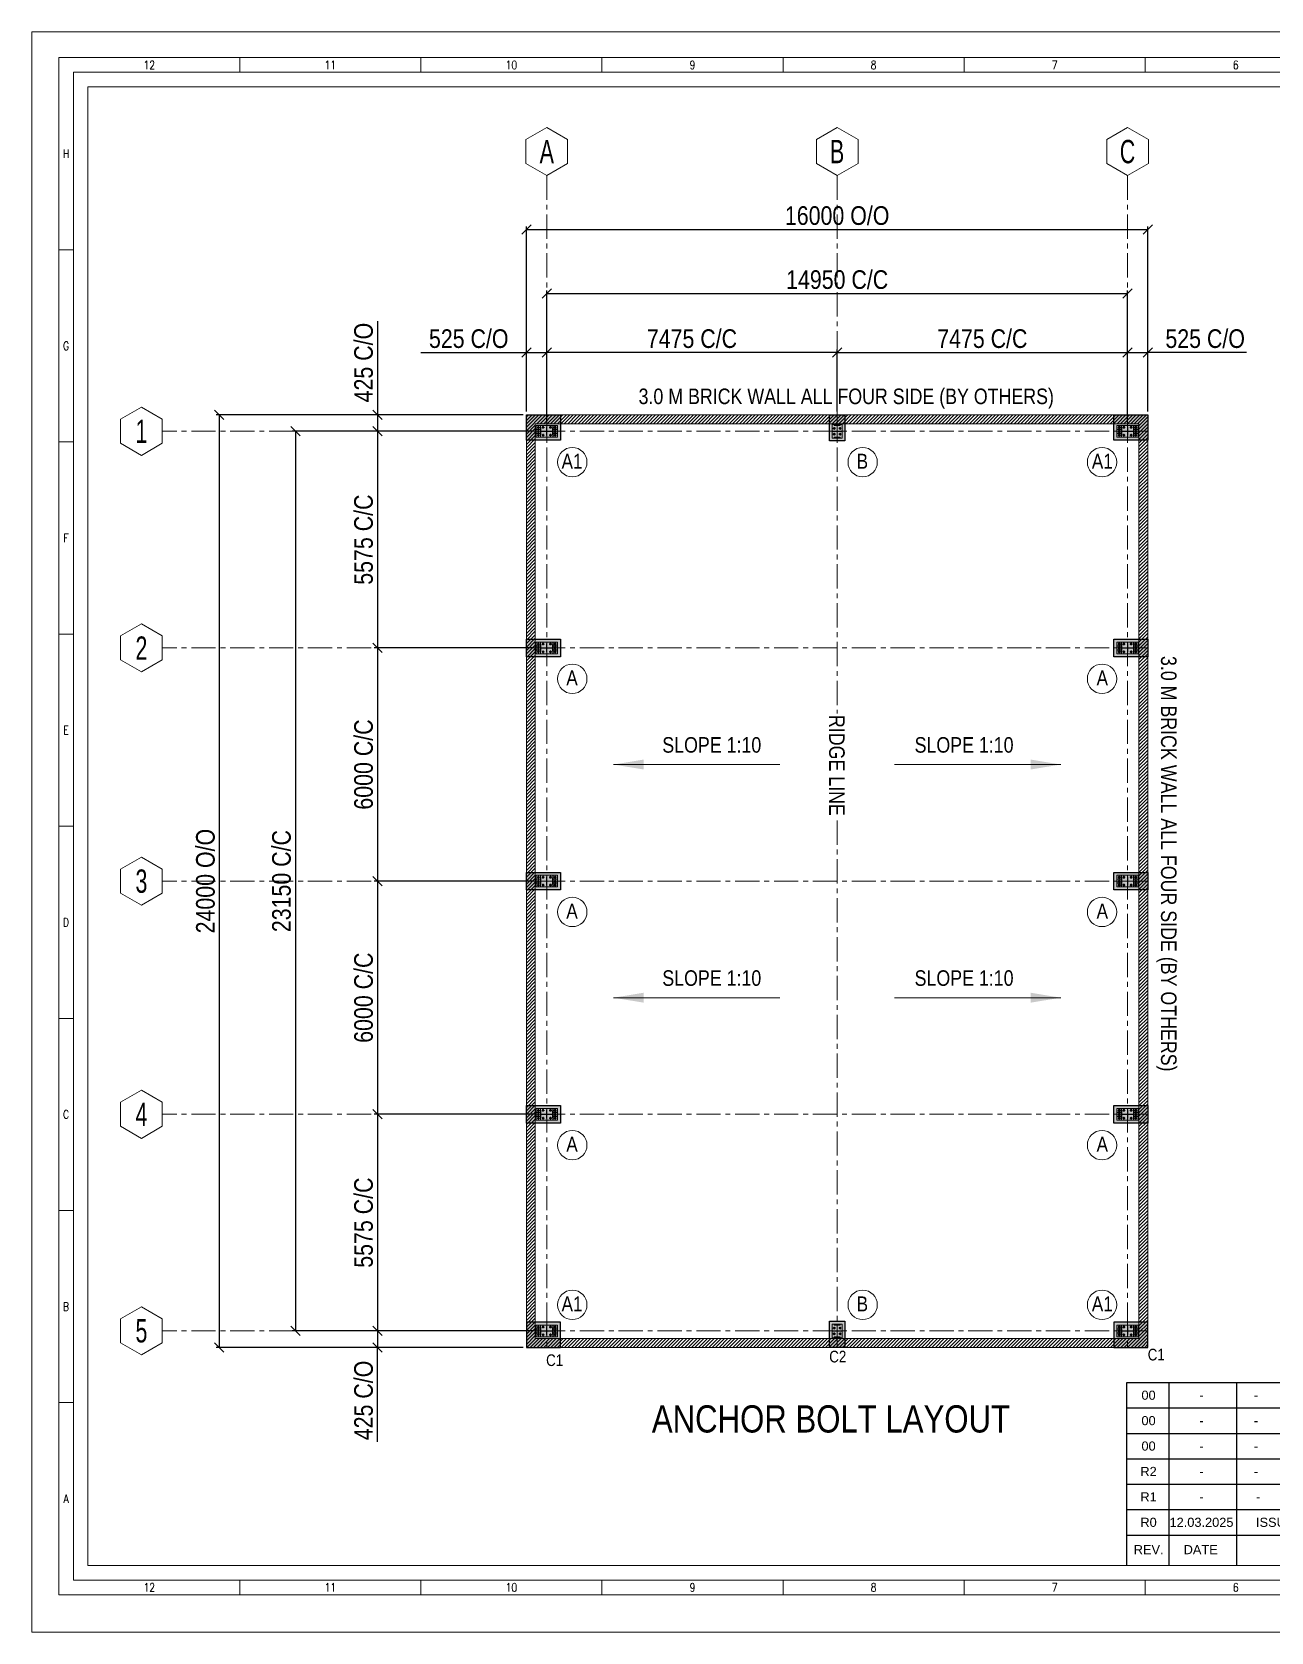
# Model space of a CAD drawing. Header units: inches. Extents: x 683042 to 921062, y -316188 to -5771.
# Drawn here: x 713538 to 745435, y -100442 to -59271 of the extents above; entities that cross this region are included whole.
import ezdxf
from ezdxf.enums import TextEntityAlignment as Align

# ---------------------------------------------------------------- set-up
doc = ezdxf.new("R2010")
doc.units = ezdxf.units.IN
doc.header["$MEASUREMENT"] = 0
doc.linetypes.add('CENTER', pattern=[2, 1.25, -0.25, 0.25, -0.25])
for name, color, linetype, lineweight in [('CENTER LINE.(FSH)', 10, 'CENTER', 0), ('POLY..TURBO.(FSH)', 255, 'Continuous', 13), ('R-text', 7, 'Continuous', 30), ('TEXT-2 CHIRAG', 6, 'Continuous', 9)]:
    doc.layers.add(name, color=color, linetype=linetype, lineweight=lineweight)
for name, color, linetype in [('DETAIL-A', 41, 'Continuous'), ('FRAME 070', 5, 'Continuous'), ('R-column', 5, 'Continuous'), ('WALL', 30, 'Continuous')]:
    doc.layers.add(name, color=color, linetype=linetype)
doc.styles.add('FRIENDS', font='Cambria.ttf')
doc.styles.add('ROMAND', font='swissc.ttf')
doc.styles.add('ROMANS', font='romans.shx', dxfattribs={"width": 0.8})
doc.styles.get("Standard").update_dxf_attribs({"font": 'arial.ttf'})
doc.dimstyles.new('CHIRAG', dxfattribs={"dimscale": 80, "dimtxt": 2.5, "dimasz": 2, "dimexe": 1, "dimexo": 1, "dimgap": 1, "dimtad": 0, "dimdec": 0, "dimzin": 0, "dimdsep": 46, "dimtxsty": 'ROMAND', "dimblk": 'OBLIQUE', "dimcen": 1, "dimclrd": 8, "dimclre": 8, "dimclrt": 256, "dimadec": 0, "dimazin": 0, "dimtfac": 1, "dimtdec": 0, "dimtmove": 0, "dimatfit": 3, "dimfxl": 15, "dimtolj": 1, "dimtzin": 0, "dimlwd": -1, "dimlwe": -1, "dimarcsym": 1})
doc.dimstyles.new('FRIENDS', dxfattribs={"dimscale": 250, "dimtxt": 2.3, "dimasz": 2.3, "dimexe": 1, "dimexo": 1, "dimgap": 1, "dimtad": 1, "dimdec": 0, "dimzin": 12, "dimdsep": 46, "dimtxsty": 'FRIENDS', "dimcen": 0.09, "dimclrd": 6, "dimclre": 6, "dimclrt": 3, "dimadec": 0, "dimazin": 1, "dimtfac": 1, "dimtdec": 0, "dimtmove": 0, "dimatfit": 3, "dimfxl": 1, "dimtolj": 1, "dimtzin": 0, "dimlwd": -1, "dimlwe": -1, "dimarcsym": 0})

# ---------------------------------------------------------------- blocks, each defined once
blk = doc.blocks.new('A$C153212E7')
at = {"lineweight": 5}
h = blk.add_hatch(color=256, dxfattribs=at)
h.dxf.hatch_style = 1
h.paths.add_polyline_path([(109, 204), (0, 204), (0, 196), (109, 196)])
h = blk.add_hatch(color=256, dxfattribs=at)
h.dxf.hatch_style = 1
h.paths.add_polyline_path([(109, 96), (0, 96), (0, 104), (109, 104)])
h = blk.add_hatch(color=256, dxfattribs=at)
h.dxf.hatch_style = 1
h.paths.add_polyline_path([(109, 300), (109, 0), (117, 0), (117, 300)])
h = blk.add_hatch(color=3, dxfattribs=at)
h.dxf.hatch_style = 1
h.paths.add_polyline_path([(117, 238), (117, 63), (125, 63), (125, 238)])
h.paths.add_polyline_path([(125, 147), (425, 147), (425, 153), (125, 153)])
h.paths.add_polyline_path([(433, 238), (433, 63), (425, 63), (425, 238)])
h = blk.add_hatch(color=256, dxfattribs=at)
h.dxf.hatch_style = 1
h.paths.add_polyline_path([(279, 153), (279, 262), (271, 262), (271, 153)])
h = blk.add_hatch(color=256, dxfattribs=at)
h.dxf.hatch_style = 1
h.paths.add_polyline_path([(279, 147), (279, 38), (271, 38), (271, 147)])
h = blk.add_hatch(color=256, dxfattribs=at)
h.dxf.hatch_style = 1
h.paths.add_polyline_path([(441, 300), (441, 0), (433, 0), (433, 300)])
h = blk.add_hatch(color=256, dxfattribs=at)
h.dxf.hatch_style = 1
h.paths.add_polyline_path([(441, 204), (550, 204), (550, 196), (441, 196)])
h = blk.add_hatch(color=256, dxfattribs=at)
h.dxf.hatch_style = 1
h.paths.add_polyline_path([(441, 96), (550, 96), (550, 104), (441, 104)])
blk.add_line((75, 150), (475, 150), dxfattribs=at)
at = {"color": 1, "lineweight": 5}
blk.add_lwpolyline([(0, 300), (550, 300), (550, 0), (0, 0)], close=True, dxfattribs=at)
at = {"lineweight": 5}
for points in [[(109, 204), (0, 204), (0, 196), (109, 196)], [(109, 96), (0, 96), (0, 104), (109, 104)], [(109, 300), (109, 0), (117, 0), (117, 300)], [(279, 153), (279, 262), (271, 262), (271, 153)], [(279, 147), (279, 38), (271, 38), (271, 147)], [(441, 300), (441, 0), (433, 0), (433, 300)], [(441, 204), (550, 204), (550, 196), (441, 196)], [(441, 96), (550, 96), (550, 104), (441, 104)]]:
    blk.add_lwpolyline(points, close=True, dxfattribs=at)
blk.add_circle((275, 150), 3, dxfattribs=at)
at = {"layer": 'DETAIL-A', "linetype": 'CENTER', "lineweight": 5, "ltscale": 20}
for p, q in [((550, 150), (0, 150)), ((275, 300), (275, 0))]:
    blk.add_line(p, q, dxfattribs=at)
at = {"layer": 'DETAIL-A', "lineweight": 5}
for p, q in [((25, 250), (95, 250)), ((25, 150), (95, 150)), ((25, 50), (95, 50)), ((60, 218), (60, 282)), ((60, 118), (60, 182)), ((60, 82), (60, 18)), ((145, 250), (215, 250)), ((145, 50), (215, 50)), ((180, 218), (180, 282)), ((180, 82), (180, 18)), ((405, 250), (335, 250)), ((405, 50), (335, 50)), ((370, 218), (370, 282)), ((370, 82), (370, 18)), ((525, 250), (455, 250)), ((525, 150), (455, 150)), ((525, 50), (455, 50)), ((490, 218), (490, 282)), ((490, 118), (490, 182)), ((490, 82), (490, 18))]:
    blk.add_line(p, q, dxfattribs=at)
for points in [[(72, 270), (83, 250), (71, 230), (48, 230), (37, 250), (49, 270)], [(72, 170), (83, 150), (71, 130), (48, 130), (37, 150), (49, 170)], [(72, 30), (83, 50), (71, 70), (48, 70), (37, 50), (49, 30)], [(192, 270), (203, 250), (191, 230), (168, 230), (157, 250), (169, 270)], [(192, 30), (203, 50), (191, 70), (168, 70), (157, 50), (169, 30)], [(358, 270), (347, 250), (359, 230), (382, 230), (393, 250), (381, 270)], [(358, 30), (347, 50), (359, 70), (382, 70), (393, 50), (381, 30)], [(478, 270), (467, 250), (479, 230), (502, 230), (513, 250), (501, 270)], [(478, 170), (467, 150), (479, 130), (502, 130), (513, 150), (501, 170)], [(478, 30), (467, 50), (479, 70), (502, 70), (513, 50), (501, 30)]]:
    blk.add_lwpolyline(points, close=True, dxfattribs=at)
at = {"layer": 'DETAIL-A', "color": 3, "lineweight": 5}
for points in [[(117, 238), (117, 63), (125, 63), (125, 238)], [(125, 147), (425, 147), (425, 153), (125, 153)], [(433, 238), (433, 63), (425, 63), (425, 238)]]:
    blk.add_lwpolyline(points, close=True, dxfattribs=at)
at = {"layer": 'DETAIL-A', "lineweight": 5}
for centre, radius in [((60, 250), 20), ((60, 150), 20), ((60, 50), 20), ((60, 250), 12), ((60, 150), 12), ((60, 50), 12), ((180, 250), 20), ((180, 50), 20), ((180, 250), 12), ((180, 50), 12), ((370, 250), 20), ((370, 50), 20), ((370, 250), 12), ((370, 50), 12), ((490, 250), 20), ((490, 150), 20), ((490, 50), 20), ((490, 250), 12), ((490, 150), 12), ((490, 50), 12)]:
    blk.add_circle(centre, radius, dxfattribs=at)
blk = doc.blocks.new('A$C168B1277')
at = {"lineweight": 5}
h = blk.add_hatch(color=3, dxfattribs=at)
h.dxf.hatch_style = 1
h.paths.add_polyline_path([(50, 331), (200, 331), (200, 325), (50, 325)])
h = blk.add_hatch(color=3, dxfattribs=at)
h.dxf.hatch_style = 1
h.paths.add_polyline_path([(50, 19), (200, 19), (200, 25), (50, 25)])
h = blk.add_hatch(color=3, dxfattribs=at)
h.dxf.hatch_style = 1
h.paths.add_polyline_path([(128, 25), (128, 325), (122, 325), (122, 25)])
at = {"layer": 'DETAIL-A', "lineweight": 5}
h = blk.add_hatch(color=256, dxfattribs=at)
h.dxf.hatch_style = 1
h.paths.add_polyline_path([(122, 171), (10, 171), (10, 179), (122, 179)])
h = blk.add_hatch(color=256, dxfattribs=at)
h.dxf.hatch_style = 1
h.paths.add_polyline_path([(128, 171), (240, 171), (240, 179), (128, 179)])
at = {"linetype": 'CENTER', "lineweight": 5}
blk.add_line((125, 0), (125, 350), dxfattribs=at)
at = {"lineweight": 5}
for points in [[(10, 171), (122, 171), (122, 179), (10, 179)], [(240, 171), (128, 171), (128, 179), (240, 179)]]:
    blk.add_lwpolyline(points, close=True, dxfattribs=at)
at = {"layer": 'DETAIL-A', "linetype": 'CENTER', "lineweight": 5, "ltscale": 20}
for p, q in [((0, 175), (250, 175)), ((125, 350), (125, 0))]:
    blk.add_line(p, q, dxfattribs=at)
at = {"layer": 'DETAIL-A', "lineweight": 5}
for p, q in [((82, 250), (18, 250)), ((82, 100), (18, 100)), ((50, 215), (50, 285)), ((50, 65), (50, 135)), ((232, 250), (168, 250)), ((232, 100), (168, 100)), ((200, 215), (200, 285)), ((200, 65), (200, 135))]:
    blk.add_line(p, q, dxfattribs=at)
at = {"layer": 'DETAIL-A', "color": 1, "lineweight": 5}
blk.add_lwpolyline([(250, 0), (250, 350), (0, 350), (0, 0)], close=True, dxfattribs=at)
at = {"layer": 'DETAIL-A', "lineweight": 5}
for points in [[(30, 262), (50, 273), (70, 261), (70, 238), (50, 227), (30, 239)], [(30, 112), (50, 123), (70, 111), (70, 88), (50, 77), (30, 89)], [(180, 262), (200, 273), (220, 261), (220, 238), (200, 227), (180, 239)], [(180, 112), (200, 123), (220, 111), (220, 88), (200, 77), (180, 89)]]:
    blk.add_lwpolyline(points, close=True, dxfattribs=at)
at = {"layer": 'DETAIL-A', "color": 3, "lineweight": 5}
for points in [[(50, 331), (200, 331), (200, 325), (50, 325)], [(50, 19), (200, 19), (200, 25), (50, 25)], [(128, 25), (128, 325), (122, 325), (122, 25)]]:
    blk.add_lwpolyline(points, close=True, dxfattribs=at)
at = {"layer": 'DETAIL-A', "lineweight": 5}
for centre, radius in [((50, 250), 20), ((50, 100), 20), ((50, 250), 12), ((50, 100), 12), ((200, 250), 20), ((200, 100), 20), ((200, 250), 12), ((200, 100), 12)]:
    blk.add_circle(centre, radius, dxfattribs=at)
blk = doc.blocks.new('_Oblique')
at = {"color": 0, "linetype": 'ByBlock', "lineweight": -2}
blk.add_line((-0.5, -0.5), (0.5, 0.5), dxfattribs=at)
blk = doc.blocks.new('*D13')
at = {"color": 8, "transparency": 16777216}
for p, q in [((723549, -67519), (726266, -67519)), ((726266, -67519), (726791, -67519))]:
    blk.add_line(p, q, dxfattribs=at)
at = {"color": 8, "linetype": 'Continuous', "transparency": 16777216}
for p, q in [((726266, -69040), (726266, -67439)), ((726791, -69040), (726791, -67439))]:
    blk.add_line(p, q, dxfattribs=at)
at = {"layer": 'Defpoints', "color": 0, "transparency": 16777216}
for p in [(726791, -67519), (726266, -69120), (726791, -69120)]:
    blk.add_point(p, dxfattribs=at)
at = {"color": 8, "transparency": 16777216, "xscale": 240, "yscale": 240, "zscale": 240, "rotation": 180}
blk.add_blockref('_Oblique', (726266, -67519), dxfattribs=at)
at = {"color": 8, "transparency": 16777216, "xscale": 240, "yscale": 240, "zscale": 240}
blk.add_blockref('_Oblique', (726791, -67519), dxfattribs=at)
at = {"lineweight": 5, "transparency": 16777216, "insert": (724705, -67164), "char_height": 480, "attachment_point": 5, "style": 'ROMAND'}
blk.add_mtext('\\A1; 525 C/O', dxfattribs=at)
blk = doc.blocks.new('*D14')
at = {"color": 8, "linetype": 'Continuous', "transparency": 16777216}
for p, q in [((734266, -69040), (734266, -67439)), ((741741, -69040), (741741, -67439))]:
    blk.add_line(p, q, dxfattribs=at)
at = {"color": 8, "transparency": 16777216}
blk.add_line((734266, -67519), (741741, -67519), dxfattribs=at)
at = {"layer": 'Defpoints', "color": 0, "transparency": 16777216}
for p in [(741741, -67519), (734266, -69120), (741741, -69120)]:
    blk.add_point(p, dxfattribs=at)
at = {"color": 8, "transparency": 16777216, "xscale": 240, "yscale": 240, "zscale": 240, "rotation": 180}
blk.add_blockref('_Oblique', (734266, -67519), dxfattribs=at)
at = {"color": 8, "transparency": 16777216, "xscale": 240, "yscale": 240, "zscale": 240}
blk.add_blockref('_Oblique', (741741, -67519), dxfattribs=at)
at = {"lineweight": 5, "transparency": 16777216, "insert": (738003, -67164), "char_height": 480, "attachment_point": 5, "style": 'ROMAND'}
blk.add_mtext('\\A1;7475 C/C', dxfattribs=at)
blk = doc.blocks.new('*D15')
at = {"color": 8, "linetype": 'Continuous', "transparency": 16777216}
for p, q in [((741741, -69040), (741741, -67439)), ((742266, -69040), (742266, -67439))]:
    blk.add_line(p, q, dxfattribs=at)
at = {"color": 8, "transparency": 16777216}
for p in [(741741, -67519), (744802, -67519)]:
    blk.add_line(p, (742266, -67519), dxfattribs=at)
at = {"layer": 'Defpoints', "color": 0, "transparency": 16777216}
for p in [(742266, -67519), (741741, -69120), (742266, -69120)]:
    blk.add_point(p, dxfattribs=at)
at = {"color": 8, "transparency": 16777216, "xscale": 240, "yscale": 240, "zscale": 240, "rotation": 180}
blk.add_blockref('_Oblique', (741741, -67519), dxfattribs=at)
at = {"color": 8, "transparency": 16777216, "xscale": 240, "yscale": 240, "zscale": 240}
blk.add_blockref('_Oblique', (742266, -67519), dxfattribs=at)
at = {"lineweight": 5, "transparency": 16777216, "insert": (743740, -67164), "char_height": 480, "attachment_point": 5, "style": 'ROMAND'}
blk.add_mtext('\\A1;525 C/O', dxfattribs=at)
blk = doc.blocks.new('*D16')
at = {"color": 8, "linetype": 'Continuous', "transparency": 16777216}
for p, q in [((726791, -69315), (726791, -65920)), ((741741, -69315), (741741, -65920))]:
    blk.add_line(p, q, dxfattribs=at)
at = {"color": 8, "transparency": 16777216}
blk.add_line((726791, -66000), (741741, -66000), dxfattribs=at)
at = {"layer": 'Defpoints', "color": 0, "transparency": 16777216}
for p in [(741741, -66000), (726791, -69395), (741741, -69395)]:
    blk.add_point(p, dxfattribs=at)
at = {"color": 8, "transparency": 16777216, "xscale": 240, "yscale": 240, "zscale": 240, "rotation": 180}
blk.add_blockref('_Oblique', (726791, -66000), dxfattribs=at)
at = {"color": 8, "transparency": 16777216, "xscale": 240, "yscale": 240, "zscale": 240}
blk.add_blockref('_Oblique', (741741, -66000), dxfattribs=at)
at = {"lineweight": 5, "transparency": 16777216, "insert": (734266, -65645), "char_height": 480, "attachment_point": 5, "style": 'ROMAND'}
blk.add_mtext('\\A1;14950 C/C', dxfattribs=at)
blk = doc.blocks.new('*D17')
at = {"color": 8, "linetype": 'Continuous', "transparency": 16777216}
for p, q in [((726266, -69040), (726266, -64273)), ((742266, -69040), (742266, -64273))]:
    blk.add_line(p, q, dxfattribs=at)
at = {"color": 8, "transparency": 16777216}
blk.add_line((726266, -64353), (742266, -64353), dxfattribs=at)
at = {"layer": 'Defpoints', "color": 0, "transparency": 16777216}
for p in [(742266, -64353), (726266, -69120), (742266, -69120)]:
    blk.add_point(p, dxfattribs=at)
at = {"color": 8, "transparency": 16777216, "xscale": 240, "yscale": 240, "zscale": 240, "rotation": 180}
blk.add_blockref('_Oblique', (726266, -64353), dxfattribs=at)
at = {"color": 8, "transparency": 16777216, "xscale": 240, "yscale": 240, "zscale": 240}
blk.add_blockref('_Oblique', (742266, -64353), dxfattribs=at)
at = {"lineweight": 5, "transparency": 16777216, "insert": (734266, -63998), "char_height": 480, "attachment_point": 5, "style": 'ROMAND'}
blk.add_mtext('\\A1;16000 O/O', dxfattribs=at)
blk = doc.blocks.new('A$C1E9A2F94')
at = {"layer": 'TEXT-2 CHIRAG', "color": 10}
blk.add_lwpolyline([(2.17, 5.34), (-0.29, 3.92), (-0.29, 1.08), (2.17, -0.34), (4.63, 1.08), (4.63, 3.92)], close=True, dxfattribs=at)
at = {"layer": 'TEXT-2 CHIRAG', "color": 7, "style": 'ROMAND', "width": 0.8}
blk.add_attdef('A', text='', height=2.5, dxfattribs=at).set_placement((2.17, 2.5), align=Align.MIDDLE)
blk = doc.blocks.new('*D18')
at = {"color": 8, "transparency": 16777216}
for p, q in [((722431, -66711), (722431, -69120)), ((722431, -69120), (722431, -69545))]:
    blk.add_line(p, q, dxfattribs=at)
at = {"color": 8, "linetype": 'Continuous', "transparency": 16777216}
for p, q in [((726186, -69120), (722351, -69120)), ((726436, -69545), (722351, -69545))]:
    blk.add_line(p, q, dxfattribs=at)
at = {"layer": 'Defpoints', "color": 0, "transparency": 16777216}
for p in [(726266, -69120), (722431, -69545), (726516, -69545)]:
    blk.add_point(p, dxfattribs=at)
at = {"color": 8, "transparency": 16777216, "xscale": 240, "yscale": 240, "zscale": 240}
for p, rotation in [((722431, -69120), 90), ((722431, -69545), 270)]:
    blk.add_blockref('_Oblique', p, dxfattribs=dict(at, rotation=rotation))
at = {"lineweight": 5, "transparency": 16777216, "insert": (722076, -67777), "char_height": 480, "attachment_point": 5, "rotation": 90, "style": 'ROMAND'}
blk.add_mtext('\\A1;425 C/O', dxfattribs=at)
blk = doc.blocks.new('*D19')
at = {"color": 8, "linetype": 'Continuous', "transparency": 16777216}
for p, q in [((726436, -69545), (722351, -69545)), ((726436, -75120), (722351, -75120))]:
    blk.add_line(p, q, dxfattribs=at)
at = {"color": 8, "transparency": 16777216}
blk.add_line((722431, -69545), (722431, -75120), dxfattribs=at)
at = {"layer": 'Defpoints', "color": 0, "transparency": 16777216}
for p in [(726516, -69545), (722431, -75120), (726516, -75120)]:
    blk.add_point(p, dxfattribs=at)
at = {"color": 8, "transparency": 16777216, "xscale": 240, "yscale": 240, "zscale": 240}
for p, rotation in [((722431, -69545), 90), ((722431, -75120), 270)]:
    blk.add_blockref('_Oblique', p, dxfattribs=dict(at, rotation=rotation))
at = {"lineweight": 5, "transparency": 16777216, "insert": (722076, -72333), "char_height": 480, "attachment_point": 5, "rotation": 90, "style": 'ROMAND'}
blk.add_mtext('\\A1;5575 C/C', dxfattribs=at)
blk = doc.blocks.new('*D20')
at = {"color": 8, "linetype": 'Continuous', "transparency": 16777216}
for p, q in [((726436, -75120), (722351, -75120)), ((726436, -81120), (722351, -81120))]:
    blk.add_line(p, q, dxfattribs=at)
at = {"color": 8, "transparency": 16777216}
blk.add_line((722431, -75120), (722431, -81120), dxfattribs=at)
at = {"layer": 'Defpoints', "color": 0, "transparency": 16777216}
for p in [(726516, -75120), (722431, -81120), (726516, -81120)]:
    blk.add_point(p, dxfattribs=at)
at = {"color": 8, "transparency": 16777216, "xscale": 240, "yscale": 240, "zscale": 240}
for p, rotation in [((722431, -75120), 90), ((722431, -81120), 270)]:
    blk.add_blockref('_Oblique', p, dxfattribs=dict(at, rotation=rotation))
at = {"lineweight": 5, "transparency": 16777216, "insert": (722076, -78120), "char_height": 480, "attachment_point": 5, "rotation": 90, "style": 'ROMAND'}
blk.add_mtext('\\A1;6000 C/C', dxfattribs=at)
blk = doc.blocks.new('*D21')
at = {"color": 8, "linetype": 'Continuous', "transparency": 16777216}
for p, q in [((726436, -81120), (722351, -81120)), ((726436, -87120), (722351, -87120))]:
    blk.add_line(p, q, dxfattribs=at)
at = {"color": 8, "transparency": 16777216}
blk.add_line((722431, -81120), (722431, -87120), dxfattribs=at)
at = {"layer": 'Defpoints', "color": 0, "transparency": 16777216}
for p in [(726516, -81120), (722431, -87120), (726516, -87120)]:
    blk.add_point(p, dxfattribs=at)
at = {"color": 8, "transparency": 16777216, "xscale": 240, "yscale": 240, "zscale": 240}
for p, rotation in [((722431, -81120), 90), ((722431, -87120), 270)]:
    blk.add_blockref('_Oblique', p, dxfattribs=dict(at, rotation=rotation))
at = {"lineweight": 5, "transparency": 16777216, "insert": (722076, -84120), "char_height": 480, "attachment_point": 5, "rotation": 90, "style": 'ROMAND'}
blk.add_mtext('\\A1;6000 C/C', dxfattribs=at)
blk = doc.blocks.new('*D22')
at = {"color": 8, "linetype": 'Continuous', "transparency": 16777216}
for p, q in [((726436, -92695), (722351, -92695)), ((726186, -93120), (722351, -93120))]:
    blk.add_line(p, q, dxfattribs=at)
at = {"color": 8, "transparency": 16777216}
for p in [(722431, -92695), (722431, -95550)]:
    blk.add_line(p, (722431, -93120), dxfattribs=at)
at = {"layer": 'Defpoints', "color": 0, "transparency": 16777216}
for p in [(726516, -92695), (722431, -93120), (726266, -93120)]:
    blk.add_point(p, dxfattribs=at)
at = {"color": 8, "transparency": 16777216, "xscale": 240, "yscale": 240, "zscale": 240}
for p, rotation in [((722431, -92695), 90), ((722431, -93120), 270)]:
    blk.add_blockref('_Oblique', p, dxfattribs=dict(at, rotation=rotation))
at = {"lineweight": 5, "transparency": 16777216, "insert": (722076, -94484), "char_height": 480, "attachment_point": 5, "rotation": 90, "style": 'ROMAND'}
blk.add_mtext('\\A1;425 C/O', dxfattribs=at)
blk = doc.blocks.new('*D23')
at = {"color": 8, "linetype": 'Continuous', "transparency": 16777216}
for p, q in [((726436, -69545), (720238, -69545)), ((726436, -92695), (720238, -92695))]:
    blk.add_line(p, q, dxfattribs=at)
at = {"color": 8, "transparency": 16777216}
blk.add_line((720318, -69545), (720318, -92695), dxfattribs=at)
at = {"layer": 'Defpoints', "color": 0, "transparency": 16777216}
for p in [(726516, -69545), (720318, -92695), (726516, -92695)]:
    blk.add_point(p, dxfattribs=at)
at = {"color": 8, "transparency": 16777216, "xscale": 240, "yscale": 240, "zscale": 240}
for p, rotation in [((720318, -69545), 90), ((720318, -92695), 270)]:
    blk.add_blockref('_Oblique', p, dxfattribs=dict(at, rotation=rotation))
at = {"lineweight": 5, "transparency": 16777216, "insert": (719963, -81120), "char_height": 480, "attachment_point": 5, "rotation": 90, "style": 'ROMAND'}
blk.add_mtext('\\A1;23150 C/C', dxfattribs=at)
blk = doc.blocks.new('*D24')
at = {"color": 8, "linetype": 'Continuous', "transparency": 16777216}
for p, q in [((726186, -69120), (718280, -69120)), ((726186, -93120), (718280, -93120))]:
    blk.add_line(p, q, dxfattribs=at)
at = {"color": 8, "transparency": 16777216}
blk.add_line((718360, -69120), (718360, -93120), dxfattribs=at)
at = {"layer": 'Defpoints', "color": 0, "transparency": 16777216}
for p in [(726266, -69120), (718360, -93120), (726266, -93120)]:
    blk.add_point(p, dxfattribs=at)
at = {"color": 8, "transparency": 16777216, "xscale": 240, "yscale": 240, "zscale": 240}
for p, rotation in [((718360, -69120), 90), ((718360, -93120), 270)]:
    blk.add_blockref('_Oblique', p, dxfattribs=dict(at, rotation=rotation))
at = {"lineweight": 5, "transparency": 16777216, "insert": (718005, -81120), "char_height": 480, "attachment_point": 5, "rotation": 90, "style": 'ROMAND'}
blk.add_mtext('\\A1;24000 O/O', dxfattribs=at)
blk = doc.blocks.new('*D25')
at = {"color": 8, "linetype": 'Continuous', "transparency": 16777216}
for p, q in [((726791, -69040), (726791, -67439)), ((734266, -69040), (734266, -67439))]:
    blk.add_line(p, q, dxfattribs=at)
at = {"color": 8, "transparency": 16777216}
blk.add_line((734266, -67519), (726791, -67519), dxfattribs=at)
at = {"layer": 'Defpoints', "color": 0, "transparency": 16777216}
for p in [(726791, -67519), (726791, -69120), (734266, -69120)]:
    blk.add_point(p, dxfattribs=at)
at = {"color": 8, "transparency": 16777216, "xscale": 240, "yscale": 240, "zscale": 240, "rotation": 180}
blk.add_blockref('_Oblique', (726791, -67519), dxfattribs=at)
at = {"color": 8, "transparency": 16777216, "xscale": 240, "yscale": 240, "zscale": 240}
blk.add_blockref('_Oblique', (734266, -67519), dxfattribs=at)
at = {"lineweight": 5, "transparency": 16777216, "insert": (730528, -67164), "char_height": 480, "attachment_point": 5, "style": 'ROMAND'}
blk.add_mtext('\\A1;7475 C/C', dxfattribs=at)
blk = doc.blocks.new('A$C75FF52D8')
at = {"color": 251, "lineweight": 13}
for p, q in [((49.5, 416), (49.5, 420)), ((99, 416), (99, 420)), ((148.5, 416), (148.5, 420)), ((198, 416), (198, 420)), ((247.5, 416), (247.5, 420)), ((297, 416), (297, 420)), ((0, 367.5), (4, 367.5)), ((0, 315), (4, 315)), ((0, 262.5), (4, 262.5)), ((0, 210), (4, 210)), ((0, 157.5), (4, 157.5)), ((0, 105), (4, 105)), ((0, 52.5), (4, 52.5)), ((49.5, 0), (49.5, 4)), ((99, 0), (99, 4)), ((148.5, 0), (148.5, 4)), ((198, 0), (198, 4)), ((247.5, 0), (247.5, 4)), ((297, 0), (297, 4))]:
    blk.add_line(p, q, dxfattribs=at)
for points in [[(594, 420), (594, 0), (0, 0), (0, 420)], [(590, 416), (590, 4), (4, 4), (4, 416)], [(586, 412), (586, 8), (8, 8), (8, 412)]]:
    blk.add_lwpolyline(points, close=True, dxfattribs=at)
at = {"layer": 'FRAME 070'}
for p, q in [((291.96, 58), (586, 58)), ((291.96, 8), (291.96, 58)), ((303.53, 8), (303.53, 58)), ((322.01, 8), (322.01, 58)), ((291.96, 51.06), (408, 51.06)), ((291.96, 44.11), (408, 44.11)), ((291.96, 37.17), (408, 37.17)), ((291.96, 30.22), (408, 30.22)), ((291.96, 23.28), (408, 23.28)), ((291.96, 16.33), (408, 16.33))]:
    blk.add_line(p, q, dxfattribs=at)
at = {"color": 23}
for s, p in [('REV.', (293.87, 12.33)), ('DATE', (307.51, 12.33))]:
    blk.add_text(s, height=2.5, dxfattribs=at).set_placement(p, align=Align.MIDDLE_LEFT)
at = {"color": 251, "lineweight": 13, "char_height": 2.3, "attachment_point": 5, "style": 'ROMANS'}
for s, insert in [('\\A1;12', (24.75, 418)), ('\\A1;11', (74.25, 418)), ('\\A1;10', (123.75, 418)), ('\\A1;9', (173.25, 418)), ('\\A1;9', (173.25, 418)), ('\\A1;8', (222.75, 418)), ('\\A1;7', (272.25, 418)), ('\\A1;6', (321.75, 418)), ('\\A1;H', (2, 393.75)), ('\\A1;G', (2, 341.25)), ('\\A1;F', (2, 288.75)), ('\\A1;E', (2, 236.25)), ('\\A1;D', (2, 183.75)), ('\\A1;C', (2, 131.25)), ('\\A1;B', (2, 78.75)), ('\\A1;A', (2, 26.25)), ('\\A1;12', (24.75, 2)), ('\\A1;11', (74.25, 2)), ('\\A1;10', (123.75, 2)), ('\\A1;9', (173.25, 2)), ('\\A1;9', (173.25, 2)), ('\\A1;8', (222.75, 2)), ('\\A1;7', (272.25, 2)), ('\\A1;6', (321.75, 2))]:
    blk.add_mtext(s, dxfattribs=dict(at, insert=insert))
at = {"color": 23, "flags": 8}
for tag, p in [('REV6', (297.92, 54.53)), ('DATE6', (312.39, 54.53)), ('H6', (327.28, 54.53)), ('REV5', (297.92, 47.58)), ('DATE5', (312.39, 47.58)), ('H5', (327.28, 47.58)), ('REV4', (297.92, 40.64)), ('DATE4', (312.39, 40.64)), ('H4', (327.28, 40.64)), ('REV3', (297.92, 33.69)), ('DATE3', (312.39, 33.69)), ('H3', (327.28, 33.69)), ('REV2', (297.92, 26.75)), ('DATE2', (312.39, 26.75)), ('H2', (327.28, 26.75)), ('REV1', (297.92, 19.81)), ('DATE1', (312.39, 19.81)), ('H1', (327.28, 19.81))]:
    blk.add_attdef(tag, text='', height=2.5, dxfattribs=at).set_placement(p, align=Align.MIDDLE_CENTER)
for tag, p in [('CUSTOMER', (430.6, 53)), ('PROJECT', (430.6, 43)), ('DESIGN', (502.96, 43)), ('DRAWN', (524.15, 43)), ('CHECK', (545.34, 43)), ('APPROVED', (566.53, 43)), ('LOCATION', (430.6, 33)), ('DATE', (515.91, 33)), ('SCALE', (559.73, 33)), ('TITLE', (489.86, 23)), ('JOBNO.:', (489.86, 13)), ('DWG.NO.:', (543.31, 10.5)), ('REVISION', (560.99, 10.5)), ('SHEET', (576.22, 10.5))]:
    blk.add_attdef(tag, text='', height=2.5, dxfattribs=at).set_placement(p, align=Align.MIDDLE_LEFT)
blk = doc.blocks.new('*D62')
at = {"color": 8, "linetype": 'Continuous', "transparency": 16777216}
for p, q in [((726436, -87120), (722351, -87120)), ((726436, -92695), (722351, -92695))]:
    blk.add_line(p, q, dxfattribs=at)
at = {"color": 8, "transparency": 16777216}
blk.add_line((722431, -87120), (722431, -92695), dxfattribs=at)
at = {"layer": 'Defpoints', "color": 0, "transparency": 16777216}
for p in [(726516, -87120), (722431, -92695), (726516, -92695)]:
    blk.add_point(p, dxfattribs=at)
at = {"color": 8, "transparency": 16777216, "xscale": 240, "yscale": 240, "zscale": 240}
for p, rotation in [((722431, -87120), 90), ((722431, -92695), 270)]:
    blk.add_blockref('_Oblique', p, dxfattribs=dict(at, rotation=rotation))
at = {"lineweight": 5, "transparency": 16777216, "insert": (722076, -89908), "char_height": 480, "attachment_point": 5, "rotation": 90, "style": 'ROMAND'}
blk.add_mtext('\\A1;5575 C/C', dxfattribs=at)
blk = doc.blocks.new('COL')
at = {"layer": 'R-column'}
h = blk.add_hatch(color=256, dxfattribs=at)
h.dxf.hatch_style = 1
h.paths.add_polyline_path([(727141, -69770), (726266, -69770), (726266, -69120), (727141, -69120)])
h = blk.add_hatch(color=256, dxfattribs=at)
h.dxf.hatch_style = 1
h.paths.add_polyline_path([(734066, -69120), (734466, -69120), (734466, -69795), (734066, -69795)])
h = blk.add_hatch(color=256, dxfattribs=at)
h.dxf.hatch_style = 1
h.paths.add_polyline_path([(742266, -69770), (741391, -69770), (741391, -69120), (742266, -69120)])
h = blk.add_hatch(color=256, dxfattribs=at)
h.dxf.hatch_style = 1
h.paths.add_polyline_path([(727141, -75345), (726266, -75345), (726266, -74895), (727141, -74895)])
h = blk.add_hatch(color=256, dxfattribs=at)
h.dxf.hatch_style = 1
h.paths.add_polyline_path([(742266, -75345), (741391, -75345), (741391, -74895), (742266, -74895)])
h = blk.add_hatch(color=256, dxfattribs=at)
h.dxf.hatch_style = 1
h.paths.add_polyline_path([(727141, -81345), (726266, -81345), (726266, -80895), (727141, -80895)])
h = blk.add_hatch(color=256, dxfattribs=at)
h.dxf.hatch_style = 1
h.paths.add_polyline_path([(742266, -81345), (741391, -81345), (741391, -80895), (742266, -80895)])
h = blk.add_hatch(color=256, dxfattribs=at)
h.dxf.hatch_style = 1
h.paths.add_polyline_path([(727141, -87345), (726266, -87345), (726266, -86895), (727141, -86895)])
h = blk.add_hatch(color=256, dxfattribs=at)
h.dxf.hatch_style = 1
h.paths.add_polyline_path([(742266, -87345), (741391, -87345), (741391, -86895), (742266, -86895)])
h = blk.add_hatch(color=256, dxfattribs=at)
h.dxf.hatch_style = 1
h.paths.add_polyline_path([(727141, -92470), (726266, -92470), (726266, -93120), (727141, -93120)])
h = blk.add_hatch(color=256, dxfattribs=at)
h.dxf.hatch_style = 1
h.paths.add_polyline_path([(734066, -92445), (734466, -92445), (734466, -93120), (734066, -93120)])
h = blk.add_hatch(color=256, dxfattribs=at)
h.dxf.hatch_style = 1
h.paths.add_polyline_path([(742266, -92470), (741391, -92470), (741391, -93120), (742266, -93120)])
for points in [[(727141, -69770), (726266, -69770), (726266, -69120), (727141, -69120)], [(734066, -69120), (734466, -69120), (734466, -69795), (734066, -69795)], [(742266, -69770), (741391, -69770), (741391, -69120), (742266, -69120)], [(727141, -75345), (726266, -75345), (726266, -74895), (727141, -74895)], [(742266, -75345), (741391, -75345), (741391, -74895), (742266, -74895)], [(727141, -81345), (726266, -81345), (726266, -80895), (727141, -80895)], [(742266, -81345), (741391, -81345), (741391, -80895), (742266, -80895)], [(727141, -87345), (726266, -87345), (726266, -86895), (727141, -86895)], [(742266, -87345), (741391, -87345), (741391, -86895), (742266, -86895)], [(727141, -92470), (726266, -92470), (726266, -93120), (727141, -93120)], [(734066, -92445), (734466, -92445), (734466, -93120), (734066, -93120)], [(742266, -92470), (741391, -92470), (741391, -93120), (742266, -93120)]]:
    blk.add_lwpolyline(points, close=True, dxfattribs=at)

msp = doc.modelspace()

# ---------------------------------------------------------------- hatches: boundary and pattern name
at = {"lineweight": 5}
h = msp.add_hatch(dxfattribs=at)
h.set_pattern_fill('ANSI31', color=8, scale=500)
h.set_pattern_definition([(45, (2789.68, 19105.824), (-44.194174, 44.194174), [])])
h.paths.add_polyline_path([(726265.854, -69120.413), (742265.854, -69120.413), (742265.854, -93120.413), (726265.854, -93120.413)])
h.paths.add_polyline_path([(726495.854, -69350.413), (742035.854, -69350.413), (742035.854, -92890.413), (726495.854, -92890.413)], flags=16)

# ---------------------------------------------------------------- linework, layer by layer
at = {"color": 5, "lineweight": 5}
msp.add_lwpolyline([(713537.982, -59270.73), (776843.292, -59270.73), (776843.292, -100442.191), (713537.982, -100442.191)], close=True, dxfattribs=at)
at = {"color": 1, "lineweight": 5}
for centre in [(727447.658, -70339.873), (734922.718, -70339.873), (741084.05, -70339.873), (727447.658, -75914.873), (741084.05, -75914.873), (727447.658, -81914.873), (741084.05, -81914.873), (727447.658, -87914.873), (741084.05, -87914.873), (727447.658, -92023.713), (734922.718, -92023.713), (741084.05, -92023.713)]:
    msp.add_circle(centre, 377.497, dxfattribs=at)
at = {"layer": 'CENTER LINE.(FSH)', "lineweight": 5, "ltscale": 500}
for p, q in [((726790.794, -62966.069), (726790.794, -93120.413)), ((741740.914, -62966.069), (741740.914, -93120.413)), ((742265.854, -69545.413), (716891.672, -69545.413)), ((742265.854, -75120.413), (716891.672, -75120.413)), ((742265.854, -81120.413), (716891.672, -81120.413)), ((742265.854, -87120.413), (716891.672, -87120.413)), ((742265.854, -92695.413), (716891.672, -92695.413))]:
    msp.add_line(p, q, dxfattribs=at)
at = {"layer": 'CENTER LINE.(FSH)', "color": 2, "lineweight": 5, "ltscale": 500}
for p, q in [((734265.854, -62966.069), (734265.854, -76810.831)), ((734265.854, -79559.541), (734265.854, -93120.413))]:
    msp.add_line(p, q, dxfattribs=at)
at = {"layer": 'WALL', "lineweight": 5}
for points in [[(726265.854, -69120.413), (742265.854, -69120.413), (742265.854, -93120.413), (726265.854, -93120.413)], [(726495.854, -69350.413), (742035.854, -69350.413), (742035.854, -92890.413), (726495.854, -92890.413)]]:
    msp.add_lwpolyline(points, close=True, dxfattribs=at)

# ---------------------------------------------------------------- block references
at = {"color": 31, "lineweight": 5, "true_color": 0xfecc66}
ref = msp.add_blockref('A$C75FF52D8', (714226.432, -99484.263), dxfattribs=dict(at, xscale=94.17408164820034, yscale=94.17408164820034, zscale=94.17408164820034))
ref.add_attrib('H6', '-', dxfattribs={"color": 23, "height": 235.435, "flags": 8}).set_placement((745048.096, -94349.165), align=Align.MIDDLE_CENTER)
ref.add_attrib('DATE6', '-', dxfattribs={"color": 23, "height": 235.435, "flags": 8}).set_placement((743645.446, -94349.165), align=Align.MIDDLE_CENTER)
ref.add_attrib('REV6', '00', dxfattribs={"color": 23, "height": 235.4352, "flags": 8}).set_placement((742282.565, -94349.165), align=Align.MIDDLE_CENTER)
ref.add_attrib('H5', '-', dxfattribs={"color": 23, "height": 235.435, "flags": 8}).set_placement((745048.096, -95003.151), align=Align.MIDDLE_CENTER)
ref.add_attrib('DATE5', '-', dxfattribs={"color": 23, "height": 235.435, "flags": 8}).set_placement((743645.446, -95003.151), align=Align.MIDDLE_CENTER)
ref.add_attrib('REV5', '00', dxfattribs={"color": 23, "height": 235.4352, "flags": 8}).set_placement((742282.565, -95003.151), align=Align.MIDDLE_CENTER)
ref.add_attrib('H4', '-', dxfattribs={"color": 23, "height": 235.435, "flags": 8}).set_placement((745048.096, -95657.138), align=Align.MIDDLE_CENTER)
ref.add_attrib('DATE4', '-', dxfattribs={"color": 23, "height": 235.435, "flags": 8}).set_placement((743645.446, -95657.138), align=Align.MIDDLE_CENTER)
ref.add_attrib('REV4', '00', dxfattribs={"color": 23, "height": 235.4352, "flags": 8}).set_placement((742282.565, -95657.138), align=Align.MIDDLE_CENTER)
ref.add_attrib('H3', '-', dxfattribs={"color": 23, "height": 235.435, "flags": 8}).set_placement((745048.096, -96311.125), align=Align.MIDDLE_CENTER)
ref.add_attrib('DATE3', '-', dxfattribs={"color": 23, "height": 235.435, "flags": 8}).set_placement((743645.446, -96311.125), align=Align.MIDDLE_CENTER)
ref.add_attrib('REV3', 'R2', dxfattribs={"color": 23, "height": 235.4352, "flags": 8}).set_placement((742282.565, -96311.125), align=Align.MIDDLE_CENTER)
ref.add_attrib('H2', '-', dxfattribs={"color": 23, "height": 235.435, "flags": 8}).set_placement((745048.096, -96965.111), align=Align.MIDDLE_LEFT)
ref.add_attrib('DATE2', '-', dxfattribs={"color": 23, "height": 235.435, "flags": 8}).set_placement((743645.446, -96965.111), align=Align.MIDDLE_CENTER)
ref.add_attrib('REV2', 'R1', dxfattribs={"color": 23, "height": 235.4352, "flags": 8}).set_placement((742282.565, -96965.111), align=Align.MIDDLE_CENTER)
ref.add_attrib('H1', 'ISSUED FOR APPROVAL', dxfattribs={"color": 23, "height": 235.4352, "flags": 8}).set_placement((745048.096, -97619.098), align=Align.MIDDLE_LEFT)
ref.add_attrib('DATE1', '12.03.2025', dxfattribs={"color": 23, "height": 235.4352, "flags": 8}).set_placement((743645.446, -97619.098), align=Align.MIDDLE_CENTER)
ref.add_attrib('REV1', 'R0', dxfattribs={"color": 23, "height": 235.4352, "flags": 8}).set_placement((742282.565, -97619.098), align=Align.MIDDLE_CENTER)
at = {"lineweight": 5}
for name, p in [('A$C153212E7', (726515.854, -69695.413)), ('A$C168B1277', (734140.854, -69720.413)), ('A$C153212E7', (726515.854, -75270.413)), ('A$C153212E7', (726515.854, -81270.413)), ('A$C153212E7', (726515.854, -87270.413))]:
    msp.add_blockref(name, p, dxfattribs=at)
at = {"lineweight": 5, "xscale": -1}
for p in [(742015.854, -69695.413), (742015.854, -75270.413), (742015.854, -81270.413), (742015.854, -87270.413)]:
    msp.add_blockref('A$C153212E7', p, dxfattribs=at)
at = {"lineweight": 5, "xscale": -1, "rotation": 180}
for name, p in [('A$C153212E7', (726515.854, -92545.413)), ('A$C168B1277', (734140.854, -92520.413))]:
    msp.add_blockref(name, p, dxfattribs=at)
at = {"lineweight": 5, "rotation": 180}
msp.add_blockref('A$C153212E7', (742015.854, -92545.413), dxfattribs=at)
at = {"layer": 'R-column'}
msp.add_blockref('COL', (0, 0), dxfattribs=at)
at = {"layer": 'TEXT-2 CHIRAG', "lineweight": 5, "ltscale": 5}
ref = msp.add_blockref('A$C1E9A2F94', (726318.076, -61801.244), dxfattribs=dict(at, xscale=-218.0779384478836, yscale=218.0779384478836, zscale=218.0779384478836, rotation=180))
ref.add_attrib('A', 'A', dxfattribs={"color": 7, "lineweight": 0, "height": 600, "style": 'ROMAND', "width": 0.8}).set_placement((726790.794, -62347.092), align=Align.MIDDLE)
ref = msp.add_blockref('A$C1E9A2F94', (733793.136, -61801.244), dxfattribs=dict(at, xscale=-218.0779384478836, yscale=218.0779384478836, zscale=218.0779384478836, rotation=180))
ref.add_attrib('A', 'B', dxfattribs={"color": 7, "lineweight": 0, "height": 600, "style": 'ROMAND', "width": 0.8}).set_placement((734265.854, -62347.092), align=Align.MIDDLE)
ref = msp.add_blockref('A$C1E9A2F94', (741268.196, -61801.244), dxfattribs=dict(at, xscale=-218.0779384478836, yscale=218.0779384478836, zscale=218.0779384478836, rotation=180))
ref.add_attrib('A', 'C', dxfattribs={"color": 7, "lineweight": 0, "height": 600, "style": 'ROMAND', "width": 0.8}).set_placement((741740.914, -62347.092), align=Align.MIDDLE)
ref = msp.add_blockref('A$C1E9A2F94', (715882.904, -68999.565), dxfattribs=dict(at, xscale=-218.0779384478836, yscale=218.0779384478836, zscale=218.0779384478836, rotation=180))
ref.add_attrib('A', '1', dxfattribs={"color": 7, "lineweight": 0, "height": 600, "style": 'ROMAND', "width": 0.8}).set_placement((716355.622, -69545.413), align=Align.MIDDLE)
ref = msp.add_blockref('A$C1E9A2F94', (715882.904, -74574.565), dxfattribs=dict(at, xscale=-218.0779384478836, yscale=218.0779384478836, zscale=218.0779384478836, rotation=180))
ref.add_attrib('A', '2', dxfattribs={"color": 7, "lineweight": 0, "height": 600, "style": 'ROMAND', "width": 0.8}).set_placement((716355.622, -75120.413), align=Align.MIDDLE)
ref = msp.add_blockref('A$C1E9A2F94', (715882.904, -80574.565), dxfattribs=dict(at, xscale=-218.0779384478836, yscale=218.0779384478836, zscale=218.0779384478836, rotation=180))
ref.add_attrib('A', '3', dxfattribs={"color": 7, "lineweight": 0, "height": 600, "style": 'ROMAND', "width": 0.8}).set_placement((716355.622, -81120.413), align=Align.MIDDLE)
ref = msp.add_blockref('A$C1E9A2F94', (715882.904, -86574.565), dxfattribs=dict(at, xscale=-218.0779384478836, yscale=218.0779384478836, zscale=218.0779384478836, rotation=180))
ref.add_attrib('A', '4', dxfattribs={"color": 7, "lineweight": 0, "height": 600, "style": 'ROMAND', "width": 0.8}).set_placement((716355.622, -87120.413), align=Align.MIDDLE)
ref = msp.add_blockref('A$C1E9A2F94', (715882.904, -92149.565), dxfattribs=dict(at, xscale=-218.0779384478836, yscale=218.0779384478836, zscale=218.0779384478836, rotation=180))
ref.add_attrib('A', '5', dxfattribs={"color": 7, "lineweight": 0, "height": 600, "style": 'ROMAND', "width": 0.8}).set_placement((716355.622, -92695.413), align=Align.MIDDLE)

# ---------------------------------------------------------------- texts
at = {"color": 7, "lineweight": 5, "char_height": 400, "attachment_point": 5, "style": 'ROMAND'}
for s, insert, width in [('\\A1;3.0 M BRICK WALL ALL FOUR SIDE (BY OTHERS)', (734499.971, -68706.183), 10323.48052), ('{\\C4;SLOPE 1:10}', (731038.349, -77617.733), 3576.26667), ('{\\C4;SLOPE 1:10}', (737533.359, -77617.733), 3496.26667), ('{\\C4;SLOPE 1:10}', (731038.349, -83617.733), 3576.26667), ('{\\C4;SLOPE 1:10}', (737533.359, -83617.733), 3496.26667)]:
    msp.add_mtext(s, dxfattribs=dict(at, insert=insert, width=width))
at = {"color": 3, "lineweight": 5, "attachment_point": 5, "style": 'ROMAND'}
for s, insert, char_height, width in [('\\A1;A1', (727440.183, -70315.805), 383.0578, 286.62939), ('\\A1;B', (734915.243, -70315.805), 383.0578, 286.62939), ('\\A1;A1', (741091.525, -70315.805), 383.0578, 286.62939), ('\\A1;A', (727440.183, -75890.805), 383.0578, 286.62939), ('\\A1;A', (741091.525, -75890.805), 383.0578, 286.62939), ('\\A1;A', (727440.183, -81890.805), 383.0578, 286.62939), ('\\A1;A', (741091.525, -81890.805), 383.0578, 286.62939), ('\\A1;A', (727440.183, -87890.805), 383.0578, 286.62939), ('\\A1;A', (741091.525, -87890.805), 383.0578, 286.62939), ('\\A1;A1', (727440.183, -91999.646), 383.0578, 286.62939), ('\\A1;B', (734915.243, -91999.646), 383.0578, 286.62939), ('\\A1;A1', (741091.525, -91999.646), 383.0578, 286.62939), ('\\A1;{\\C256;ANCHOR BOLT LAYOUT}', (734106.227, -94963.869), 700, 8731.09091)]:
    msp.add_mtext(s, dxfattribs=dict(at, insert=insert, char_height=char_height, width=width))
at = {"color": 7, "lineweight": 5, "insert": (742742.632, -80673.106), "char_height": 400, "width": 10163.48052, "attachment_point": 5, "rotation": 270, "style": 'ROMAND'}
msp.add_mtext('\\A1;3.0 M BRICK WALL ALL FOUR SIDE (BY OTHERS)', dxfattribs=at)
at = {"lineweight": 5, "insert": (734256.328, -78143.282), "char_height": 400, "width": 3015.3916, "attachment_point": 5, "rotation": 270, "style": 'ROMAND'}
msp.add_mtext('\\A1;RIDGE LINE', dxfattribs=at)
at = {"layer": 'R-text', "lineweight": 5, "char_height": 300, "attachment_point": 5, "style": 'ROMAND'}
for s, insert, width in [('\\A1;C1', (726992.906, -93449.944), 286.62939), ('\\A1;C2', (734281.321, -93357.435), 335.03611), ('\\A1;C1', (742480.617, -93305.904), 286.62939)]:
    msp.add_mtext(s, dxfattribs=dict(at, insert=insert, width=width))

# ---------------------------------------------------------------- dimensions: what is measured, and where the dimension line sits
at = {"lineweight": 5}
for base, p1, p2, text, picture, middle in [((742265.854, -64353.448), (726265.854, -69120.413), (742265.854, -69120.413), '<> O/O', '*D17', (734265.854, -63998.072)), ((741740.854, -66000.098), (726790.854, -69395.413), (741740.854, -69395.413), '<> C/C', '*D16', (734265.854, -65644.722)), ((741740.914, -67518.935), (734265.854, -69120.413), (741740.914, -69120.413), '<> C/C', '*D14', (738003.384, -67163.559))]:
    dim = msp.add_linear_dim(base=base, p1=p1, p2=p2, text=text, dimstyle='CHIRAG', override={"dimtxt": 6, "dimasz": 3, "dimtad": 1, "dimtmove": 1}, dxfattribs=at)
    dim.commit()
    dim.dimension.update_dxf_attribs({"geometry": picture, "text_midpoint": middle})
for base, p1, p2, text, picture, middle in [((726790.794, -67518.935), (726265.854, -69120.413), (726790.794, -69120.413), ' <> C/O', '*D13', (724704.648, -67518.935)), ((742265.854, -67518.935), (741740.914, -69120.413), (742265.854, -69120.413), '<> C/O', '*D15', (743739.96, -67518.935))]:
    dim = msp.add_linear_dim(base=base, p1=p1, p2=p2, text=text, dimstyle='CHIRAG', override={"dimtxt": 6, "dimasz": 3, "dimtad": 1, "dimtmove": 1}, dxfattribs=at)
    dim.commit()
    dim.dimension.update_dxf_attribs({"geometry": picture, "text_midpoint": middle, "dimtype": 160})
for base, p1, p2, angle, text, picture, middle in [((726790.794, -67518.935), (734265.854, -69120.413), (726790.794, -69120.413), 180, '<> C/C', '*D25', (730528.324, -67163.559)), ((718360.204, -93120.413), (726265.854, -69120.413), (726265.854, -93120.413), 90, '<> O/O', '*D24', (718004.828, -81120.413)), ((720318.22, -92695.413), (726515.854, -69545.413), (726515.854, -92695.413), 90, '<> C/C', '*D23', (719962.843, -81120.413)), ((722431.107, -75120.413), (726515.854, -69545.413), (726515.854, -75120.413), 90, '<> C/C', '*D19', (722075.731, -72332.913)), ((722431.107, -81120.413), (726515.854, -75120.413), (726515.854, -81120.413), 90, '<> C/C', '*D20', (722075.731, -78120.413)), ((722431.107, -87120.413), (726515.854, -81120.413), (726515.854, -87120.413), 90, '<> C/C', '*D21', (722075.731, -84120.413)), ((722431.107, -92695.413), (726515.854, -87120.413), (726515.854, -92695.413), 90, '<> C/C', '*D62', (722075.731, -89907.913))]:
    dim = msp.add_linear_dim(base=base, p1=p1, p2=p2, angle=angle, text=text, dimstyle='CHIRAG', override={"dimtxt": 6, "dimasz": 3, "dimtad": 1, "dimtmove": 1}, dxfattribs=at)
    dim.commit()
    dim.dimension.update_dxf_attribs({"geometry": picture, "text_midpoint": middle})
for base, p1, p2, picture, middle in [((722431.107, -69545.413), (726265.854, -69120.413), (726515.854, -69545.413), '*D18', (722431.107, -67777.085)), ((722431.107, -93120.413), (726515.854, -92695.413), (726265.854, -93120.413), '*D22', (722431.107, -94484.088))]:
    dim = msp.add_linear_dim(base=base, p1=p1, p2=p2, angle=90, text='<> C/O', dimstyle='CHIRAG', override={"dimtxt": 6, "dimasz": 3, "dimtad": 1, "dimtmove": 1}, dxfattribs=at)
    dim.commit()
    dim.dimension.update_dxf_attribs({"geometry": picture, "text_midpoint": middle, "dimtype": 160})

# ---------------------------------------------------------------- leaders
at = {"layer": 'POLY..TURBO.(FSH)', "linetype": 'Continuous', "lineweight": 5}
for points in [[(728508.199, -78120.413), (732788.138, -78120.413)], [(740023.509, -78120.413), (735743.57, -78120.413)], [(728508.199, -84120.413), (732788.138, -84120.413)], [(740023.509, -84120.413), (735743.57, -84120.413)]]:
    msp.add_leader(points, dimstyle='FRIENDS', override={"dimscale": 130, "dimasz": 6, "dimgap": 1, "dimtad": 0, "dimfxl": 0.18, "dimarcsym": 1}, dxfattribs=at)

doc.saveas('drawing.dxf')
